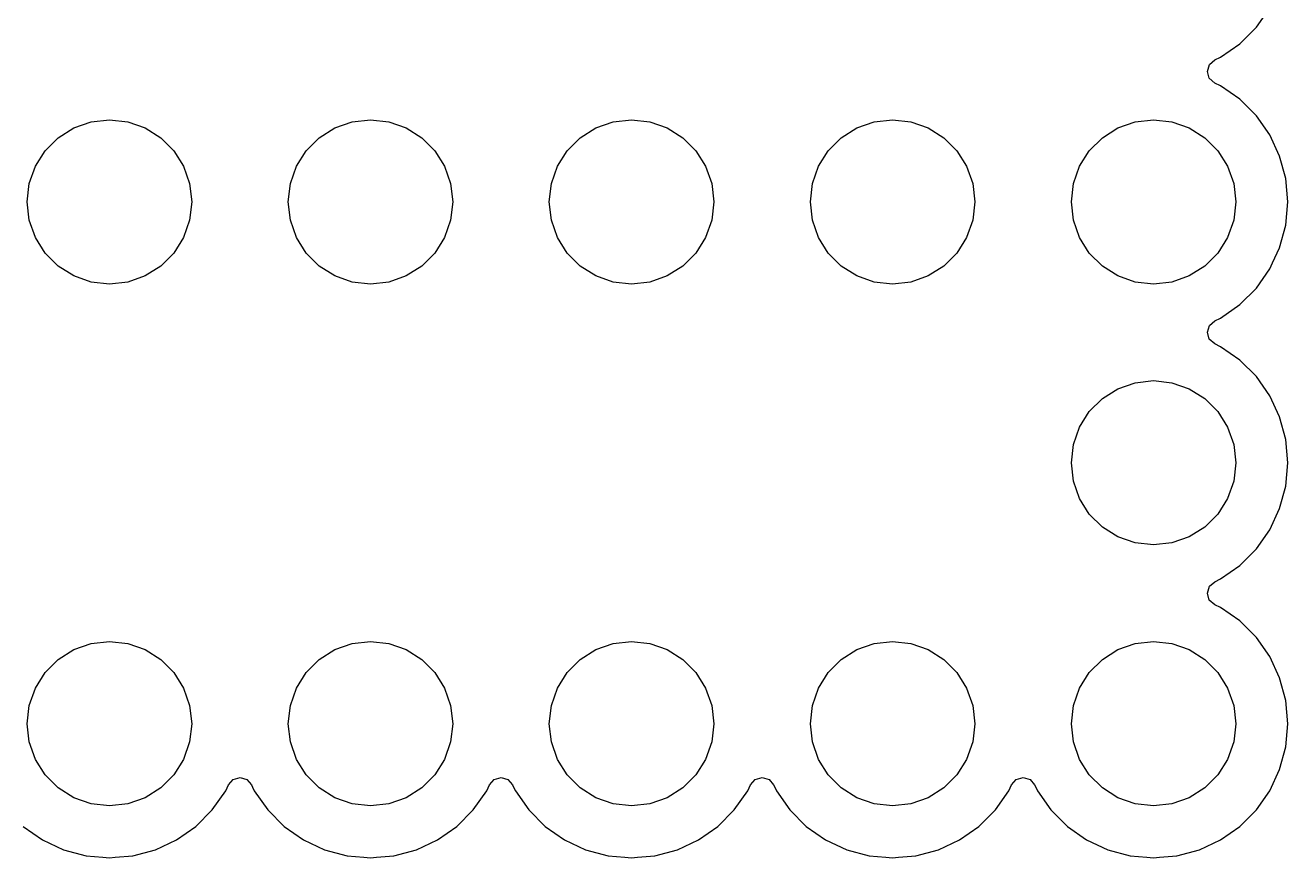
# Model space of a CAD drawing. Extents: x 0.53 to 4.07, y -3.29 to -0.61.
# Drawn here: x 2.0599 to 2.5435, y -2.138 to -1.8189 of the extents above; entities that cross this region are included whole.
import ezdxf

# ---------------------------------------------------------------- set-up
doc = ezdxf.new("R2010")
doc.units = 0
doc.header["$MEASUREMENT"] = 0
doc.layers.add('BLACK', color=7, linetype='CONTINUOUS')

msp = doc.modelspace()

# ---------------------------------------------------------------- linework, layer by layer
at = {"layer": 'BLACK', "linetype": 'CONTINUOUS'}
for p, q in [((2.5315, -1.81965), (2.53664, -1.81231)), ((2.52516, -1.82599), (2.5315, -1.81965)), ((2.51782, -1.83112), (2.52516, -1.82599)), ((2.51352, -1.83394), (2.51554, -1.83219)), ((2.51554, -1.83219), (2.51782, -1.83112)), ((2.51272, -1.83658), (2.51352, -1.83394)), ((2.51348, -1.83922), (2.51272, -1.83658)), ((2.51554, -1.84104), (2.51348, -1.83922)), ((2.51782, -1.8421), (2.51554, -1.84104)), ((2.52516, -1.84724), (2.51782, -1.8421)), ((2.51782, -1.8421), (2.51782, -1.8421)), ((2.52831, -1.85039), (2.52516, -1.84724)), ((2.5315, -1.85358), (2.52831, -1.85039)), ((2.07846, -1.85824), (2.08512, -1.85591)), ((2.08512, -1.85591), (2.09213, -1.85512)), ((2.09213, -1.85512), (2.09913, -1.85591)), ((2.09913, -1.85591), (2.10579, -1.85824)), ((2.17846, -1.85824), (2.18512, -1.85591)), ((2.18512, -1.85591), (2.19213, -1.85512)), ((2.19213, -1.85512), (2.19913, -1.85591)), ((2.19913, -1.85591), (2.20579, -1.85824)), ((2.27846, -1.85824), (2.28512, -1.85591)), ((2.28512, -1.85591), (2.29213, -1.85512)), ((2.29213, -1.85512), (2.29913, -1.85591)), ((2.29913, -1.85591), (2.30579, -1.85824)), ((2.37846, -1.85824), (2.38512, -1.85591)), ((2.38512, -1.85591), (2.39213, -1.85512)), ((2.39213, -1.85512), (2.39913, -1.85591)), ((2.39913, -1.85591), (2.40579, -1.85824)), ((2.47846, -1.85824), (2.48512, -1.85591)), ((2.48512, -1.85591), (2.49213, -1.85512)), ((2.49213, -1.85512), (2.49913, -1.85591)), ((2.49913, -1.85591), (2.50579, -1.85824)), ((2.53664, -1.86092), (2.5315, -1.85358)), ((2.5315, -1.85358), (2.5315, -1.85358)), ((2.0675, -1.86698), (2.07249, -1.86199)), ((2.07249, -1.86199), (2.07846, -1.85824)), ((2.10579, -1.85824), (2.11176, -1.86199)), ((2.11176, -1.86199), (2.11675, -1.86698)), ((2.1675, -1.86698), (2.17249, -1.86199)), ((2.17249, -1.86199), (2.17846, -1.85824)), ((2.20579, -1.85824), (2.21176, -1.86199)), ((2.21176, -1.86199), (2.21675, -1.86698)), ((2.2675, -1.86698), (2.27249, -1.86199)), ((2.27249, -1.86199), (2.27846, -1.85824)), ((2.30579, -1.85824), (2.31176, -1.86199)), ((2.31176, -1.86199), (2.31675, -1.86698)), ((2.3675, -1.86698), (2.37249, -1.86199)), ((2.37249, -1.86199), (2.37846, -1.85824)), ((2.40579, -1.85824), (2.41176, -1.86199)), ((2.41176, -1.86199), (2.41675, -1.86698)), ((2.4675, -1.86698), (2.47249, -1.86199)), ((2.47249, -1.86199), (2.47846, -1.85824)), ((2.50579, -1.85824), (2.51176, -1.86199)), ((2.51176, -1.86199), (2.51675, -1.86698)), ((2.54042, -1.86904), (2.53664, -1.86092)), ((2.06375, -1.87295), (2.0675, -1.86698)), ((2.11675, -1.86698), (2.1205, -1.87295)), ((2.16375, -1.87295), (2.1675, -1.86698)), ((2.21675, -1.86698), (2.2205, -1.87295)), ((2.26375, -1.87295), (2.2675, -1.86698)), ((2.31675, -1.86698), (2.3205, -1.87295)), ((2.36375, -1.87295), (2.3675, -1.86698)), ((2.41675, -1.86698), (2.4205, -1.87295)), ((2.46375, -1.87295), (2.4675, -1.86698)), ((2.51675, -1.86698), (2.5205, -1.87295)), ((2.54274, -1.87769), (2.54042, -1.86904)), ((2.06142, -1.87961), (2.06375, -1.87295)), ((2.1205, -1.87295), (2.12283, -1.87961)), ((2.16142, -1.87961), (2.16375, -1.87295)), ((2.2205, -1.87295), (2.22283, -1.87961)), ((2.26142, -1.87961), (2.26375, -1.87295)), ((2.3205, -1.87295), (2.32283, -1.87961)), ((2.36142, -1.87961), (2.36375, -1.87295)), ((2.4205, -1.87295), (2.42283, -1.87961)), ((2.46142, -1.87961), (2.46375, -1.87295)), ((2.5205, -1.87295), (2.52283, -1.87961)), ((2.06063, -1.88661), (2.06142, -1.87961)), ((2.12283, -1.87961), (2.12362, -1.88661)), ((2.16063, -1.88661), (2.16142, -1.87961)), ((2.22283, -1.87961), (2.22362, -1.88661)), ((2.26063, -1.88661), (2.26142, -1.87961)), ((2.32283, -1.87961), (2.32362, -1.88661)), ((2.36063, -1.88661), (2.36142, -1.87961)), ((2.42283, -1.87961), (2.42362, -1.88661)), ((2.46063, -1.88661), (2.46142, -1.87961)), ((2.52283, -1.87961), (2.52362, -1.88661)), ((2.54352, -1.88661), (2.54274, -1.87769)), ((2.06142, -1.89362), (2.06063, -1.88661)), ((2.12362, -1.88661), (2.12283, -1.89362)), ((2.16142, -1.89362), (2.16063, -1.88661)), ((2.22362, -1.88661), (2.22283, -1.89362)), ((2.26142, -1.89362), (2.26063, -1.88661)), ((2.32362, -1.88661), (2.32283, -1.89362)), ((2.36142, -1.89362), (2.36063, -1.88661)), ((2.42362, -1.88661), (2.42283, -1.89362)), ((2.46142, -1.89362), (2.46063, -1.88661)), ((2.52362, -1.88661), (2.52283, -1.89362)), ((2.54274, -1.89554), (2.54352, -1.88661)), ((2.06375, -1.90028), (2.06142, -1.89362)), ((2.12283, -1.89362), (2.1205, -1.90028)), ((2.16375, -1.90028), (2.16142, -1.89362)), ((2.22283, -1.89362), (2.2205, -1.90028)), ((2.26375, -1.90028), (2.26142, -1.89362)), ((2.32283, -1.89362), (2.3205, -1.90028)), ((2.36375, -1.90028), (2.36142, -1.89362)), ((2.42283, -1.89362), (2.4205, -1.90028)), ((2.46375, -1.90028), (2.46142, -1.89362)), ((2.52283, -1.89362), (2.5205, -1.90028)), ((2.54042, -1.90419), (2.54274, -1.89554)), ((2.0675, -1.90625), (2.06375, -1.90028)), ((2.1205, -1.90028), (2.11675, -1.90625)), ((2.1675, -1.90625), (2.16375, -1.90028)), ((2.2205, -1.90028), (2.21675, -1.90625)), ((2.2675, -1.90625), (2.26375, -1.90028)), ((2.3205, -1.90028), (2.31675, -1.90625)), ((2.3675, -1.90625), (2.36375, -1.90028)), ((2.4205, -1.90028), (2.41675, -1.90625)), ((2.4675, -1.90625), (2.46375, -1.90028)), ((2.5205, -1.90028), (2.51675, -1.90625)), ((2.53773, -1.90998), (2.54042, -1.90419)), ((2.07249, -1.91124), (2.0675, -1.90625)), ((2.11675, -1.90625), (2.11176, -1.91124)), ((2.17249, -1.91124), (2.1675, -1.90625)), ((2.21675, -1.90625), (2.21176, -1.91124)), ((2.27249, -1.91124), (2.2675, -1.90625)), ((2.31675, -1.90625), (2.31176, -1.91124)), ((2.37249, -1.91124), (2.3675, -1.90625)), ((2.41675, -1.90625), (2.41176, -1.91124)), ((2.47249, -1.91124), (2.4675, -1.90625)), ((2.51675, -1.90625), (2.51176, -1.91124)), ((2.53664, -1.91231), (2.53773, -1.90998)), ((2.07846, -1.91499), (2.07249, -1.91124)), ((2.08512, -1.91732), (2.07846, -1.91499)), ((2.10579, -1.91499), (2.09913, -1.91732)), ((2.11176, -1.91124), (2.10579, -1.91499)), ((2.17846, -1.91499), (2.17249, -1.91124)), ((2.18512, -1.91732), (2.17846, -1.91499)), ((2.20579, -1.91499), (2.19913, -1.91732)), ((2.21176, -1.91124), (2.20579, -1.91499)), ((2.27846, -1.91499), (2.27249, -1.91124)), ((2.28512, -1.91732), (2.27846, -1.91499)), ((2.30579, -1.91499), (2.29913, -1.91732)), ((2.31176, -1.91124), (2.30579, -1.91499)), ((2.37846, -1.91499), (2.37249, -1.91124)), ((2.38512, -1.91732), (2.37846, -1.91499)), ((2.40579, -1.91499), (2.39913, -1.91732)), ((2.41176, -1.91124), (2.40579, -1.91499)), ((2.47846, -1.91499), (2.47249, -1.91124)), ((2.48512, -1.91732), (2.47846, -1.91499)), ((2.50579, -1.91499), (2.49913, -1.91732)), ((2.51176, -1.91124), (2.50579, -1.91499)), ((2.5315, -1.91965), (2.53664, -1.91231)), ((2.09213, -1.91811), (2.08512, -1.91732)), ((2.09913, -1.91732), (2.09213, -1.91811)), ((2.19213, -1.91811), (2.18512, -1.91732)), ((2.19913, -1.91732), (2.19213, -1.91811)), ((2.29213, -1.91811), (2.28512, -1.91732)), ((2.29913, -1.91732), (2.29213, -1.91811)), ((2.39213, -1.91811), (2.38512, -1.91732)), ((2.39913, -1.91732), (2.39213, -1.91811)), ((2.49213, -1.91811), (2.48512, -1.91732)), ((2.49913, -1.91732), (2.49213, -1.91811)), ((2.52516, -1.92599), (2.5315, -1.91965)), ((2.51782, -1.93112), (2.52516, -1.92599)), ((2.51272, -1.93658), (2.51352, -1.93394)), ((2.51352, -1.93394), (2.51554, -1.93219)), ((2.51554, -1.93219), (2.51782, -1.93112)), ((2.51348, -1.93922), (2.51272, -1.93658)), ((2.51554, -1.94104), (2.51348, -1.93922)), ((2.51782, -1.9421), (2.51554, -1.94104)), ((2.52516, -1.94724), (2.51782, -1.9421)), ((2.51782, -1.9421), (2.51782, -1.9421)), ((2.5315, -1.95358), (2.52516, -1.94724)), ((2.53664, -1.96092), (2.5315, -1.95358)), ((2.5315, -1.95358), (2.5315, -1.95358)), ((2.47249, -1.96199), (2.47846, -1.95824)), ((2.47846, -1.95824), (2.48512, -1.95591)), ((2.48512, -1.95591), (2.49213, -1.95512)), ((2.49213, -1.95512), (2.49913, -1.95591)), ((2.49913, -1.95591), (2.50579, -1.95824)), ((2.50579, -1.95824), (2.51176, -1.96199)), ((2.4675, -1.96698), (2.47249, -1.96199)), ((2.51176, -1.96199), (2.51675, -1.96698)), ((2.54042, -1.96904), (2.53664, -1.96092)), ((2.46375, -1.97295), (2.4675, -1.96698)), ((2.51675, -1.96698), (2.5205, -1.97295)), ((2.46142, -1.97961), (2.46375, -1.97295)), ((2.5205, -1.97295), (2.52283, -1.97961)), ((2.54274, -1.97769), (2.54042, -1.96904)), ((2.54352, -1.98661), (2.54274, -1.97769)), ((2.46063, -1.98661), (2.46142, -1.97961)), ((2.52283, -1.97961), (2.52362, -1.98661)), ((2.46142, -1.99362), (2.46063, -1.98661)), ((2.52362, -1.98661), (2.52283, -1.99362)), ((2.54274, -1.99554), (2.54352, -1.98661)), ((2.46375, -2.00028), (2.46142, -1.99362)), ((2.52283, -1.99362), (2.5205, -2.00028)), ((2.54042, -2.00419), (2.54274, -1.99554)), ((2.4675, -2.00625), (2.46375, -2.00028)), ((2.5205, -2.00028), (2.51675, -2.00625)), ((2.47249, -2.01124), (2.4675, -2.00625)), ((2.51675, -2.00625), (2.51176, -2.01124)), ((2.53664, -2.01231), (2.54042, -2.00419)), ((2.47846, -2.01499), (2.47249, -2.01124)), ((2.51176, -2.01124), (2.50579, -2.01499)), ((2.48512, -2.01732), (2.47846, -2.01499)), ((2.50579, -2.01499), (2.49913, -2.01732)), ((2.5315, -2.01965), (2.53664, -2.01231)), ((2.49213, -2.01811), (2.48512, -2.01732)), ((2.49913, -2.01732), (2.49213, -2.01811)), ((2.52516, -2.02599), (2.5315, -2.01965)), ((2.51782, -2.03112), (2.52516, -2.02599)), ((2.51554, -2.03219), (2.51782, -2.03112)), ((2.51272, -2.03658), (2.51352, -2.03394)), ((2.51352, -2.03394), (2.51554, -2.03219)), ((2.51348, -2.03922), (2.51272, -2.03658)), ((2.51554, -2.04104), (2.51348, -2.03922)), ((2.51782, -2.0421), (2.51554, -2.04104)), ((2.52516, -2.04724), (2.51782, -2.0421)), ((2.51782, -2.0421), (2.51782, -2.0421)), ((2.5315, -2.05358), (2.52516, -2.04724)), ((2.08512, -2.05591), (2.09213, -2.05512)), ((2.09213, -2.05512), (2.09913, -2.05591)), ((2.18512, -2.05591), (2.19213, -2.05512)), ((2.19213, -2.05512), (2.19913, -2.05591)), ((2.28512, -2.05591), (2.29213, -2.05512)), ((2.29213, -2.05512), (2.29913, -2.05591)), ((2.38512, -2.05591), (2.39213, -2.05512)), ((2.39213, -2.05512), (2.39913, -2.05591)), ((2.48512, -2.05591), (2.49213, -2.05512)), ((2.49213, -2.05512), (2.49913, -2.05591)), ((2.53664, -2.06092), (2.5315, -2.05358)), ((2.5315, -2.05358), (2.5315, -2.05358)), ((2.07249, -2.06199), (2.07846, -2.05824)), ((2.07846, -2.05824), (2.08512, -2.05591)), ((2.09913, -2.05591), (2.10579, -2.05824)), ((2.10579, -2.05824), (2.11176, -2.06199)), ((2.17249, -2.06199), (2.17846, -2.05824)), ((2.17846, -2.05824), (2.18512, -2.05591)), ((2.19913, -2.05591), (2.20579, -2.05824)), ((2.20579, -2.05824), (2.21176, -2.06199)), ((2.27249, -2.06199), (2.27846, -2.05824)), ((2.27846, -2.05824), (2.28512, -2.05591)), ((2.29913, -2.05591), (2.30579, -2.05824)), ((2.30579, -2.05824), (2.31176, -2.06199)), ((2.37249, -2.06199), (2.37846, -2.05824)), ((2.37846, -2.05824), (2.38512, -2.05591)), ((2.39913, -2.05591), (2.40579, -2.05824)), ((2.40579, -2.05824), (2.41176, -2.06199)), ((2.47249, -2.06199), (2.47846, -2.05824)), ((2.47846, -2.05824), (2.48512, -2.05591)), ((2.49913, -2.05591), (2.50579, -2.05824)), ((2.50579, -2.05824), (2.51176, -2.06199)), ((2.0675, -2.06698), (2.07249, -2.06199)), ((2.11176, -2.06199), (2.11675, -2.06698)), ((2.1675, -2.06698), (2.17249, -2.06199)), ((2.21176, -2.06199), (2.21675, -2.06698)), ((2.2675, -2.06698), (2.27249, -2.06199)), ((2.31176, -2.06199), (2.31675, -2.06698)), ((2.3675, -2.06698), (2.37249, -2.06199)), ((2.41176, -2.06199), (2.41675, -2.06698)), ((2.4675, -2.06698), (2.47249, -2.06199)), ((2.51176, -2.06199), (2.51675, -2.06698)), ((2.54042, -2.06904), (2.53664, -2.06092)), ((2.06375, -2.07295), (2.0675, -2.06698)), ((2.11675, -2.06698), (2.1205, -2.07295)), ((2.16375, -2.07295), (2.1675, -2.06698)), ((2.21675, -2.06698), (2.2205, -2.07295)), ((2.26375, -2.07295), (2.2675, -2.06698)), ((2.31675, -2.06698), (2.3205, -2.07295)), ((2.36375, -2.07295), (2.3675, -2.06698)), ((2.41675, -2.06698), (2.4205, -2.07295)), ((2.46375, -2.07295), (2.4675, -2.06698)), ((2.51675, -2.06698), (2.5205, -2.07295)), ((2.54274, -2.07769), (2.54042, -2.06904)), ((2.06142, -2.07961), (2.06375, -2.07295)), ((2.1205, -2.07295), (2.12283, -2.07961)), ((2.16142, -2.07961), (2.16375, -2.07295)), ((2.2205, -2.07295), (2.22283, -2.07961)), ((2.26142, -2.07961), (2.26375, -2.07295)), ((2.3205, -2.07295), (2.32283, -2.07961)), ((2.36142, -2.07961), (2.36375, -2.07295)), ((2.4205, -2.07295), (2.42283, -2.07961)), ((2.46142, -2.07961), (2.46375, -2.07295)), ((2.5205, -2.07295), (2.52283, -2.07961)), ((2.06063, -2.08661), (2.06142, -2.07961)), ((2.12283, -2.07961), (2.12362, -2.08661)), ((2.16063, -2.08661), (2.16142, -2.07961)), ((2.22283, -2.07961), (2.22362, -2.08661)), ((2.26063, -2.08661), (2.26142, -2.07961)), ((2.32283, -2.07961), (2.32362, -2.08661)), ((2.36063, -2.08661), (2.36142, -2.07961)), ((2.42283, -2.07961), (2.42362, -2.08661)), ((2.46063, -2.08661), (2.46142, -2.07961)), ((2.52283, -2.07961), (2.52362, -2.08661)), ((2.54352, -2.08661), (2.54274, -2.07769)), ((2.06142, -2.09362), (2.06063, -2.08661)), ((2.12362, -2.08661), (2.12283, -2.09362)), ((2.16142, -2.09362), (2.16063, -2.08661)), ((2.22362, -2.08661), (2.22283, -2.09362)), ((2.26142, -2.09362), (2.26063, -2.08661)), ((2.32362, -2.08661), (2.32283, -2.09362)), ((2.36142, -2.09362), (2.36063, -2.08661)), ((2.42362, -2.08661), (2.42283, -2.09362)), ((2.46142, -2.09362), (2.46063, -2.08661)), ((2.52362, -2.08661), (2.52283, -2.09362)), ((2.54274, -2.09554), (2.54352, -2.08661)), ((2.06375, -2.10028), (2.06142, -2.09362)), ((2.12283, -2.09362), (2.1205, -2.10028)), ((2.16375, -2.10028), (2.16142, -2.09362)), ((2.22283, -2.09362), (2.2205, -2.10028)), ((2.26375, -2.10028), (2.26142, -2.09362)), ((2.32283, -2.09362), (2.3205, -2.10028)), ((2.36375, -2.10028), (2.36142, -2.09362)), ((2.42283, -2.09362), (2.4205, -2.10028)), ((2.46375, -2.10028), (2.46142, -2.09362)), ((2.52283, -2.09362), (2.5205, -2.10028)), ((2.54042, -2.10419), (2.54274, -2.09554)), ((2.0675, -2.10625), (2.06375, -2.10028)), ((2.1205, -2.10028), (2.11675, -2.10625)), ((2.1675, -2.10625), (2.16375, -2.10028)), ((2.2205, -2.10028), (2.21675, -2.10625)), ((2.2675, -2.10625), (2.26375, -2.10028)), ((2.3205, -2.10028), (2.31675, -2.10625)), ((2.3675, -2.10625), (2.36375, -2.10028)), ((2.4205, -2.10028), (2.41675, -2.10625)), ((2.4675, -2.10625), (2.46375, -2.10028)), ((2.5205, -2.10028), (2.51675, -2.10625)), ((2.07249, -2.11124), (2.0675, -2.10625)), ((2.11675, -2.10625), (2.11176, -2.11124)), ((2.1377, -2.11003), (2.13952, -2.10796)), ((2.13952, -2.10796), (2.14216, -2.10721)), ((2.14216, -2.10721), (2.1448, -2.10801)), ((2.1448, -2.10801), (2.14655, -2.11003)), ((2.17249, -2.11124), (2.1675, -2.10625)), ((2.21675, -2.10625), (2.21176, -2.11124)), ((2.2377, -2.11003), (2.23952, -2.10796)), ((2.23952, -2.10796), (2.24216, -2.10721)), ((2.24216, -2.10721), (2.2448, -2.10801)), ((2.2448, -2.10801), (2.24655, -2.11003)), ((2.27249, -2.11124), (2.2675, -2.10625)), ((2.31675, -2.10625), (2.31176, -2.11124)), ((2.3377, -2.11003), (2.33952, -2.10796)), ((2.33952, -2.10796), (2.34216, -2.10721)), ((2.34216, -2.10721), (2.3448, -2.10801)), ((2.3448, -2.10801), (2.34655, -2.11003)), ((2.37249, -2.11124), (2.3675, -2.10625)), ((2.41675, -2.10625), (2.41176, -2.11124)), ((2.4377, -2.11003), (2.43952, -2.10796)), ((2.43952, -2.10796), (2.44216, -2.10721)), ((2.44216, -2.10721), (2.4448, -2.10801)), ((2.4448, -2.10801), (2.44655, -2.11003)), ((2.47249, -2.11124), (2.4675, -2.10625)), ((2.51675, -2.10625), (2.51176, -2.11124)), ((2.53664, -2.11231), (2.54042, -2.10419)), ((2.07846, -2.11499), (2.07249, -2.11124)), ((2.11176, -2.11124), (2.10579, -2.11499)), ((2.1315, -2.11965), (2.13664, -2.11231)), ((2.13664, -2.11231), (2.1377, -2.11003)), ((2.14655, -2.11003), (2.14697, -2.11093)), ((2.14697, -2.11093), (2.14762, -2.11231)), ((2.14762, -2.11231), (2.14762, -2.11231)), ((2.14762, -2.11231), (2.15275, -2.11965)), ((2.17846, -2.11499), (2.17249, -2.11124)), ((2.21176, -2.11124), (2.20579, -2.11499)), ((2.2315, -2.11965), (2.23664, -2.11231)), ((2.23664, -2.11231), (2.2377, -2.11003)), ((2.24655, -2.11003), (2.24697, -2.11093)), ((2.24697, -2.11093), (2.24762, -2.11231)), ((2.24762, -2.11231), (2.24762, -2.11231)), ((2.24762, -2.11231), (2.25275, -2.11965)), ((2.27846, -2.11499), (2.27249, -2.11124)), ((2.31176, -2.11124), (2.30579, -2.11499)), ((2.3315, -2.11965), (2.33664, -2.11231)), ((2.33664, -2.11231), (2.3377, -2.11003)), ((2.34655, -2.11003), (2.34697, -2.11093)), ((2.34697, -2.11093), (2.34762, -2.11231)), ((2.34762, -2.11231), (2.34762, -2.11231)), ((2.34762, -2.11231), (2.35275, -2.11965)), ((2.37846, -2.11499), (2.37249, -2.11124)), ((2.41176, -2.11124), (2.40579, -2.11499)), ((2.4315, -2.11965), (2.43664, -2.11231)), ((2.43664, -2.11231), (2.4377, -2.11003)), ((2.44655, -2.11003), (2.44697, -2.11093)), ((2.44697, -2.11093), (2.44762, -2.11231)), ((2.44762, -2.11231), (2.44762, -2.11231)), ((2.44762, -2.11231), (2.45275, -2.11965)), ((2.47846, -2.11499), (2.47249, -2.11124)), ((2.51176, -2.11124), (2.50579, -2.11499)), ((2.5315, -2.11965), (2.53664, -2.11231)), ((2.08512, -2.11732), (2.07846, -2.11499)), ((2.09213, -2.11811), (2.08512, -2.11732)), ((2.09913, -2.11732), (2.09213, -2.11811)), ((2.10579, -2.11499), (2.09913, -2.11732)), ((2.18512, -2.11732), (2.17846, -2.11499)), ((2.19213, -2.11811), (2.18512, -2.11732)), ((2.19913, -2.11732), (2.19213, -2.11811)), ((2.20579, -2.11499), (2.19913, -2.11732)), ((2.28512, -2.11732), (2.27846, -2.11499)), ((2.29213, -2.11811), (2.28512, -2.11732)), ((2.29913, -2.11732), (2.29213, -2.11811)), ((2.30579, -2.11499), (2.29913, -2.11732)), ((2.38512, -2.11732), (2.37846, -2.11499)), ((2.39213, -2.11811), (2.38512, -2.11732)), ((2.39913, -2.11732), (2.39213, -2.11811)), ((2.40579, -2.11499), (2.39913, -2.11732)), ((2.48512, -2.11732), (2.47846, -2.11499)), ((2.49213, -2.11811), (2.48512, -2.11732)), ((2.49913, -2.11732), (2.49213, -2.11811)), ((2.50579, -2.11499), (2.49913, -2.11732)), ((2.12516, -2.12599), (2.1315, -2.11965)), ((2.15275, -2.11965), (2.15909, -2.12599)), ((2.22516, -2.12599), (2.2315, -2.11965)), ((2.25275, -2.11965), (2.25909, -2.12599)), ((2.32516, -2.12599), (2.3315, -2.11965)), ((2.35275, -2.11965), (2.35909, -2.12599)), ((2.42516, -2.12599), (2.4315, -2.11965)), ((2.45275, -2.11965), (2.45909, -2.12599)), ((2.52516, -2.12599), (2.5315, -2.11965)), ((2.05909, -2.12599), (2.06643, -2.13112)), ((2.11782, -2.13112), (2.12516, -2.12599)), ((2.15909, -2.12599), (2.15909, -2.12599)), ((2.15909, -2.12599), (2.16643, -2.13112)), ((2.21782, -2.13112), (2.22516, -2.12599)), ((2.25909, -2.12599), (2.25909, -2.12599)), ((2.25909, -2.12599), (2.26643, -2.13112)), ((2.31782, -2.13112), (2.32516, -2.12599)), ((2.35909, -2.12599), (2.35909, -2.12599)), ((2.35909, -2.12599), (2.36643, -2.13112)), ((2.41782, -2.13112), (2.42516, -2.12599)), ((2.45909, -2.12599), (2.45909, -2.12599)), ((2.45909, -2.12599), (2.46643, -2.13112)), ((2.51782, -2.13112), (2.52516, -2.12599)), ((2.06643, -2.13112), (2.07455, -2.13491)), ((2.1097, -2.13491), (2.11782, -2.13112)), ((2.16643, -2.13112), (2.17455, -2.13491)), ((2.2097, -2.13491), (2.21782, -2.13112)), ((2.26643, -2.13112), (2.27455, -2.13491)), ((2.3097, -2.13491), (2.31782, -2.13112)), ((2.36643, -2.13112), (2.37455, -2.13491)), ((2.4097, -2.13491), (2.41782, -2.13112)), ((2.46643, -2.13112), (2.47455, -2.13491)), ((2.5097, -2.13491), (2.51782, -2.13112)), ((2.07455, -2.13491), (2.0832, -2.13723)), ((2.0832, -2.13723), (2.08958, -2.13779)), ((2.08958, -2.13779), (2.09213, -2.13801)), ((2.09436, -2.13782), (2.10105, -2.13723)), ((2.10105, -2.13723), (2.1097, -2.13491)), ((2.17455, -2.13491), (2.1832, -2.13723)), ((2.1832, -2.13723), (2.18958, -2.13779)), ((2.18958, -2.13779), (2.19213, -2.13801)), ((2.19436, -2.13782), (2.20105, -2.13723)), ((2.20105, -2.13723), (2.2097, -2.13491)), ((2.27455, -2.13491), (2.2832, -2.13723)), ((2.2832, -2.13723), (2.28958, -2.13779)), ((2.28958, -2.13779), (2.29213, -2.13801)), ((2.29436, -2.13782), (2.30105, -2.13723)), ((2.30105, -2.13723), (2.3097, -2.13491)), ((2.37455, -2.13491), (2.3832, -2.13723)), ((2.3832, -2.13723), (2.38958, -2.13779)), ((2.38958, -2.13779), (2.39213, -2.13801)), ((2.39436, -2.13782), (2.40105, -2.13723)), ((2.40105, -2.13723), (2.4097, -2.13491)), ((2.47455, -2.13491), (2.4832, -2.13723)), ((2.4832, -2.13723), (2.48958, -2.13779)), ((2.48958, -2.13779), (2.49213, -2.13801)), ((2.49436, -2.13782), (2.50105, -2.13723)), ((2.50105, -2.13723), (2.5097, -2.13491)), ((2.09213, -2.13801), (2.09436, -2.13782)), ((2.09213, -2.13801), (2.09213, -2.13801)), ((2.09213, -2.13801), (2.09213, -2.13801)), ((2.19213, -2.13801), (2.19436, -2.13782)), ((2.19213, -2.13801), (2.19213, -2.13801)), ((2.19213, -2.13801), (2.19213, -2.13801)), ((2.29213, -2.13801), (2.29436, -2.13782)), ((2.29213, -2.13801), (2.29213, -2.13801)), ((2.29213, -2.13801), (2.29213, -2.13801)), ((2.39213, -2.13801), (2.39436, -2.13782)), ((2.39213, -2.13801), (2.39213, -2.13801)), ((2.39213, -2.13801), (2.39213, -2.13801)), ((2.49213, -2.13801), (2.49436, -2.13782)), ((2.49213, -2.13801), (2.49213, -2.13801)), ((2.49213, -2.13801), (2.49213, -2.13801))]:
    msp.add_line(p, q, dxfattribs=at)

doc.saveas('drawing.dxf')
